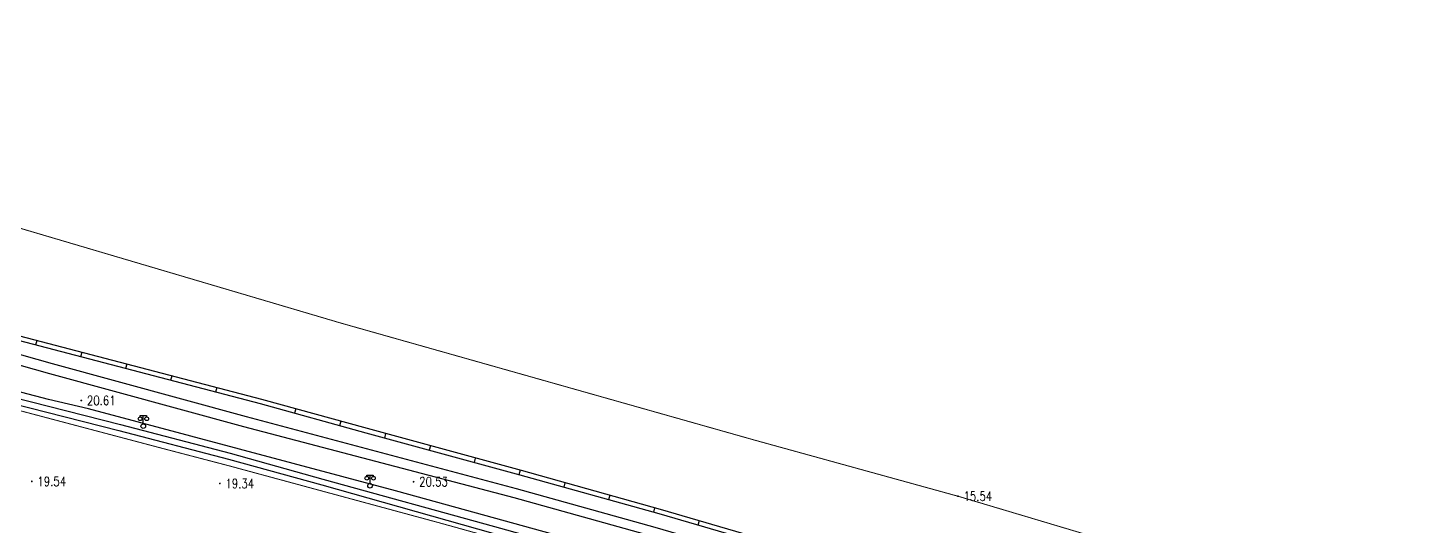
# Model space of a CAD drawing. Extents: x 404846 to 408477, y 3390929 to 3392894.
# Drawn here: x 406710.8 to 406859.2, y 3392149.4 to 3392203 of the extents above; entities that cross this region are included whole.
import ezdxf
from ezdxf.enums import TextEntityAlignment as Align

# ---------------------------------------------------------------- set-up
doc = ezdxf.new("R2010")
doc.units = 0
doc.header["$LTSCALE"] = 0.5
doc.layers.get('0').update_dxf_attribs({"linetype": 'CONTINUOUS'})
for name, color, linetype in [('DLDW', 11, 'CONTINUOUS'), ('DLSS', 4, 'CONTINUOUS'), ('DMTZ', 3, 'CONTINUOUS'), ('GCD', 1, 'CONTINUOUS'), ('GXYZ', 2, 'CONTINUOUS'), ('SXSS', 5, 'CONTINUOUS')]:
    doc.layers.add(name, color=color, linetype=linetype)
doc.styles.add('HZ', font='rs.shx', dxfattribs={"width": 0.8, "bigfont": 'hztxt.shx'})
doc.linetypes.add('10422', pattern='A,0.75,[150,AAA.SHX,S=0.5,R=0,X=0,Y=0.5],1.5,[177,AAA.SHX,S=1,R=0,X=0,Y=0.4],0.75', length=3)
doc.linetypes.add('732', pattern='A,9,-0.5,[162,AAA.SHX,S=1,R=0,X=0,Y=0],-0.5', length=10)

# ---------------------------------------------------------------- blocks, each defined once
blk = doc.blocks.new('gc097')
for p, q in [((-0.7, 2), (-0.7, 2.3)), ((-0.7, 2.3), (0.7, 2.3)), ((0, 0.5), (0, 2.3)), ((0.7, 2.3), (0.7, 2))]:
    blk.add_line(p, q)
for centre, radius in [((-0.7, 1.6), 0.4), ((0, 0), 0.5), ((0.73, 1.6), 0.4)]:
    blk.add_circle(centre, radius)
blk = doc.blocks.new('GC200')
at = {"linetype": 'Continuous', "const_width": 0.2, "flags": 128}
blk.add_lwpolyline([(-0.1, 0, 1), (0.1, 0, 1)], format="xyb", close=True, dxfattribs=at)

msp = doc.modelspace()

# ---------------------------------------------------------------- linework, layer by layer
at = {"layer": 'DLSS', "linetype": 'Continuous', "const_width": 0.1, "flags": 128}
for points, elevation in [([(406732.487, 3392155.905), (406725.154, 3392157.823), (406704.833, 3392163.203), (406692.912, 3392166.023), (406679.197, 3392169.424), (406659.802, 3392174.076), (406646.804, 3392177.106), (406632.745, 3392180.363), (406620.31, 3392183.256)], 19.451), ([(406865.844, 3392116.363), (406857.03, 3392119.268), (406847.275, 3392122.405), (406832.809, 3392126.925), (406819.432, 3392131.079), (406804.947, 3392135.487), (406788.508, 3392140.343), (406772.176, 3392145.03), (406755.076, 3392149.786), (406732.487, 3392155.905)], 19.48)]:
    msp.add_lwpolyline(points, dxfattribs=dict(at, elevation=elevation))
at = {"layer": 'DMTZ', "linetype": '10422', "flags": 128}
for points, elevation in [([(406733.599, 3392157.703), (406717.366, 3392162.022), (406713.064, 3392163.053), (406703.082, 3392165.648)], 20.531), ([(406792.529, 3392141.298), (406775.691, 3392146.24), (406750.348, 3392153.232), (406733.599, 3392157.703)], 20.291)]:
    msp.add_lwpolyline(points, dxfattribs=dict(at, elevation=elevation))
at = {"layer": 'GXYZ', "linetype": '732', "flags": 128}
for points, elevation in [([(406713.196, 3392165.785), (406698.078, 3392170.068), (406670.171, 3392177.094), (406649.367, 3392181.895), (406582.755, 3392195.671), (406553.062, 3392201.915)], 21.895), ([(406713.488, 3392166.857), (406698.362, 3392171.131), (406670.429, 3392178.163), (406649.602, 3392182.969), (406582.98, 3392196.748), (406553.289, 3392202.991)], 21.895), ([(406734.338, 3392161.185), (406713.488, 3392166.857)], 21.131), ([(406734.046, 3392160.113), (406713.196, 3392165.785)], 21.131), ([(406845.294, 3392128.924), (406832.445, 3392132.988), (406820.294, 3392136.7), (406801.612, 3392142.461), (406788.699, 3392146.238), (406778.282, 3392149.279), (406763.37, 3392153.443), (406734.338, 3392161.185)], 20.937), ([(406950.716, 3392092.108), (406937.276, 3392096.922), (406915.702, 3392104.489), (406894.797, 3392111.599), (406875.782, 3392118.061), (406860.231, 3392123.125), (406844.991, 3392127.971), (406832.148, 3392132.033), (406820.001, 3392135.744), (406801.331, 3392141.502), (406788.418, 3392145.278), (406778.007, 3392148.317), (406763.104, 3392152.479), (406734.046, 3392160.113)], 20.939)]:
    msp.add_lwpolyline(points, dxfattribs=dict(at, elevation=elevation))
at = {"layer": 'SXSS', "linetype": 'Continuous'}
for p, q in [((406711.803, 3392169.365), (406711.676, 3392168.882)), ((406716.64, 3392168.103), (406716.514, 3392167.619)), ((406721.478, 3392166.84), (406721.352, 3392166.356)), ((406726.316, 3392165.577), (406726.19, 3392165.093)), ((406731.154, 3392164.314), (406731.028, 3392163.83)), ((406739.651, 3392162.038), (406739.518, 3392161.556)), ((406744.47, 3392160.704), (406744.337, 3392160.223)), ((406749.291, 3392159.378), (406749.159, 3392158.896)), ((406754.115, 3392158.062), (406753.983, 3392157.58)), ((406758.938, 3392156.747), (406758.807, 3392156.264)), ((406763.762, 3392155.431), (406763.631, 3392154.948)), ((406768.578, 3392154.087), (406768.444, 3392153.605)), ((406773.394, 3392152.742), (406773.26, 3392152.26)), ((406778.21, 3392151.397), (406778.075, 3392150.916)), ((406783.011, 3392150.003), (406782.871, 3392149.523))]:
    msp.add_line(p, q, dxfattribs=at)
at = {"layer": 'SXSS', "linetype": 'Continuous', "const_width": 0.1, "flags": 128}
for points, elevation in [([(406702.128, 3392183.768), (406744.494, 3392171.245)], 15.506), ([(406744.494, 3392171.245), (406763.905, 3392165.757), (406789.027, 3392158.653), (406810.812, 3392152.646)], 15.631), ([(406956.063, 3392105.06), (406937.289, 3392111.862), (406913.108, 3392120.709), (406880.539, 3392131.458), (406855.992, 3392139.13), (406837.774, 3392144.603), (406810.812, 3392152.646)], 15.463)]:
    msp.add_lwpolyline(points, dxfattribs=dict(at, elevation=elevation))
at = {"layer": 'SXSS', "color": 7, "linetype": 'Continuous', "flags": 128}
for points, elevation in [([(406735.992, 3392163.051), (406700.76, 3392172.248)], 23.243), ([(406802.212, 3392144.405), (406789.264, 3392148.177), (406778.837, 3392151.222), (406763.908, 3392155.391), (406747.337, 3392159.911), (406735.992, 3392163.051)], 23.052)]:
    msp.add_lwpolyline(points, dxfattribs=dict(at, elevation=elevation))
at = {"layer": 'SXSS', "linetype": '10422', "flags": 128}
for points, elevation in [([(406735.866, 3392162.567), (406700.634, 3392171.764)], 23.243), ([(406802.072, 3392143.925), (406789.124, 3392147.697), (406778.7, 3392150.741), (406763.775, 3392154.909), (406747.205, 3392159.429), (406735.859, 3392162.569)], 23.052)]:
    msp.add_lwpolyline(points, dxfattribs=dict(at, elevation=elevation))
at = {"layer": 'SXSS', "linetype": 'Continuous', "flags": 128}
for points, elevation in [([(406705.107, 3392163.639), (406720.625, 3392159.696), (406732.41, 3392156.611)], 19), ([(406705.276, 3392164.279), (406720.795, 3392160.355), (406732.582, 3392157.269)], 19), ([(406732.41, 3392156.611), (406742.439, 3392153.855), (406760.836, 3392148.676), (406778.774, 3392143.596), (406797.808, 3392138.004), (406808.232, 3392134.976)], 19.054), ([(406732.582, 3392157.269), (406742.54, 3392154.462), (406761.002, 3392149.401), (406779.036, 3392144.394), (406797.899, 3392138.826), (406808.277, 3392135.757)], 19.119)]:
    msp.add_lwpolyline(points, dxfattribs=dict(at, elevation=elevation))

# ---------------------------------------------------------------- block references
at = {"layer": 'DLDW', "linetype": 'Continuous', "xscale": 0.5, "yscale": 0.5}
for p in [(406723.253, 3392160.17, 19.309), (406747.62, 3392153.774, 19.208)]:
    msp.add_blockref('gc097', p, dxfattribs=at)
at = {"layer": 'GCD', "linetype": 'Continuous'}
ref = msp.add_blockref('GC200', (406716.588, 3392162.934, 20.614), dxfattribs=dict(at, xscale=0.5, yscale=0.5, zscale=0.5))
ref.add_attrib('height', '20.61', dxfattribs={"linetype": 'Continuous', "height": 1, "style": 'HZ', "width": 0.8}).set_placement((406717.188, 3392162.934, 20.614), align=Align.MIDDLE_LEFT)
ref = msp.add_blockref('GC200', (406711.268, 3392154.239, 19.54), dxfattribs=dict(at, xscale=0.5, yscale=0.5, zscale=0.5))
ref.add_attrib('height', '19.54', dxfattribs={"linetype": 'Continuous', "height": 1, "style": 'HZ', "width": 0.8}).set_placement((406711.868, 3392154.239, 19.54), align=Align.MIDDLE_LEFT)
ref = msp.add_blockref('GC200', (406731.481, 3392154.016, 19.34), dxfattribs=dict(at, xscale=0.5, yscale=0.5, zscale=0.5))
ref.add_attrib('height', '19.34', dxfattribs={"linetype": 'Continuous', "height": 1, "style": 'HZ', "width": 0.8}).set_placement((406732.081, 3392154.016, 19.34), align=Align.MIDDLE_LEFT)
ref = msp.add_blockref('GC200', (406752.305, 3392154.199, 20.525), dxfattribs=dict(at, xscale=0.5, yscale=0.5, zscale=0.5))
ref.add_attrib('height', '20.53', dxfattribs={"linetype": 'Continuous', "height": 1, "style": 'HZ', "width": 0.8}).set_placement((406752.905, 3392154.199, 20.525), align=Align.MIDDLE_LEFT)
ref = msp.add_blockref('GC200', (406810.812, 3392152.646, 15.539), dxfattribs=dict(at, xscale=0.5, yscale=0.5, zscale=0.5))
ref.add_attrib('height', '15.54', dxfattribs={"linetype": 'Continuous', "height": 1, "style": 'HZ', "width": 0.8}).set_placement((406811.412, 3392152.646, 15.539), align=Align.MIDDLE_LEFT)

doc.saveas('drawing.dxf')
